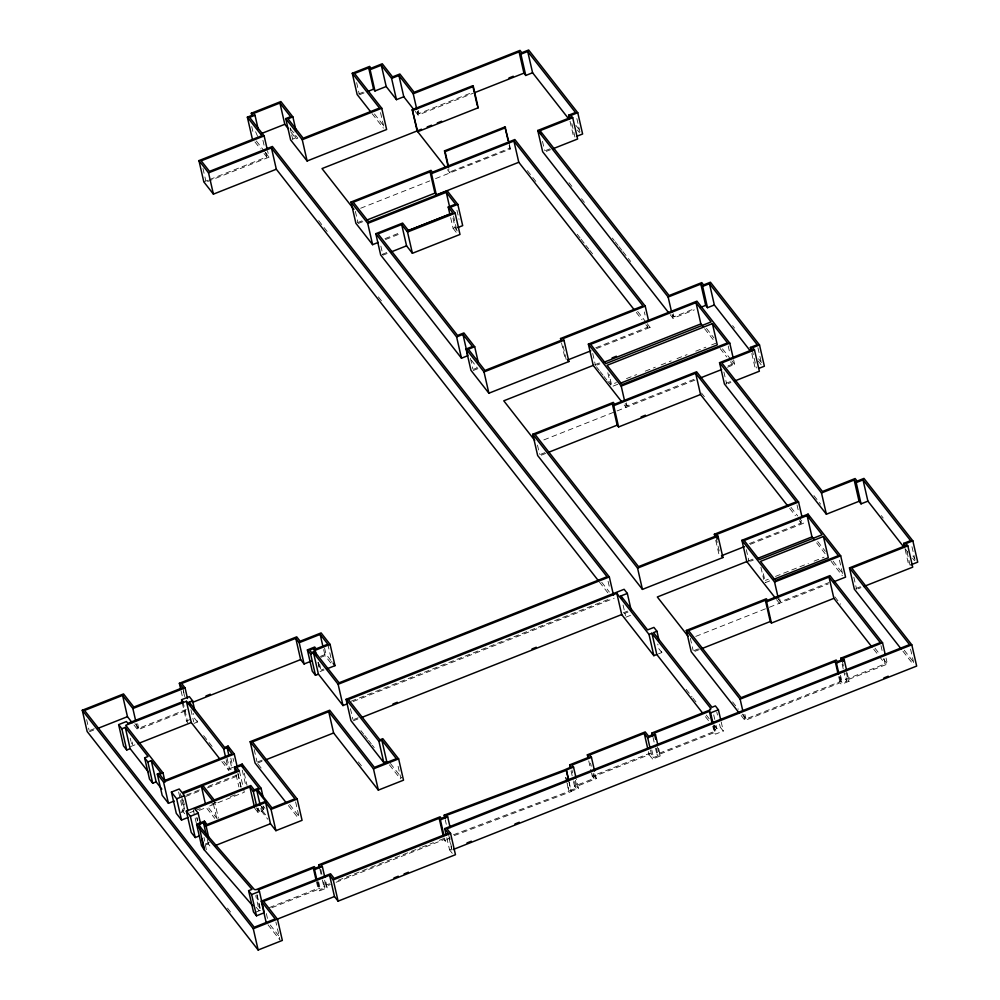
<?xml version="1.0" encoding="UTF-8"?>
<svg xmlns="http://www.w3.org/2000/svg" width="1000" height="1000" viewBox="0 0 1000 1000"><rect width="100%" height="100%" fill="white"/><g stroke="black" fill="none" stroke-linecap="round" stroke-linejoin="round"><path stroke-width="0.75" stroke-dasharray="5 3.75" d="M358.6 93.975L364.387 91.688M359.425 94.763L365.087 92.525M293.038 138.912L295.475 137.95L294.088 131.862M203.812 181.875L208.113 180.188M209.537 179.613L266.737 156.975L265 149.375M207.525 181.525L269.012 157.188L267.625 151.113M417.137 111.112L419.05 113.55L472.688 92.312M415.238 111.388L418.1 115.037L473.2 93.225M435.562 178.6L510.45 148.963L509.85 148.188L449.363 172.125L448.675 169.088M360.625 208.263L429.8 180.888M357.312 222.725L363.025 220.463M358.162 223.5L363.963 221.213M545.487 150.6L549.75 148.912M546.337 151.375L550.612 149.688M384.975 238.65L400.688 232.438M385.462 239.575L401.175 233.363M382.088 254.4L387.738 252.162M387.113 253.525L382.95 255.175L380.163 243.012M450.662 217.675L453.1 228.312L456.75 226.863M473.488 369.3L477.287 367.788L470.662 359.312M473.225 370.513L478.3 368.5M595.763 347.775L647.825 327.163L647.125 324.125M672.038 314.35L673.962 316.812L695.288 308.375M596.587 348.55L650.1 327.375L649.4 324.338M670.15 314.625L673.025 318.3L694.338 309.862M594.688 364.825L600.475 362.525M596.962 365.037L599.85 363.888M607.775 381.275L610.612 384.888L616.388 382.6M626.487 378.6L636.587 374.613M645.238 371.175L655.35 367.188M661.112 364.9L671.213 360.9M676.988 358.612L687.087 354.613M695.75 351.188L705.85 347.188M711.625 344.913L715.95 343.188M617.712 384.3L611.938 386.587L609.163 374.438M625.15 403.462L627.038 405.875L694.85 379.025M728.05 365.887L732.375 364.175L731.675 361.138M543.837 439.913L695.562 379.862M727.412 367.25L734.65 364.387L733.6 359.825M540.525 454.375L544.837 452.675M541.35 455.163L545.65 453.462M725.825 383.387L731.513 381.138M728.1 383.6L730.95 382.475M89.987 730.4L94.262 728.713M89.425 731.737L93.65 730.062M134.95 723.55L138.688 728.325L186.213 709.513M320.4 656.4L325.988 654.188L332.275 662.225M134 725.037L137.738 729.812L188.487 709.725M320.85 657.325L325.037 655.675L330.788 663.012M182.25 702.763L186.425 720.987L191.625 718.938M318.188 662.212L319.587 668.288L320.988 670.088L323.6 669.062M130.6 746.562L134.938 744.85M320.05 671.575L324.125 669.963M194.037 723.375L197.45 722.025L196.762 718.988M351.188 701.2L610.475 598.575M749.412 543.575L801.175 523.088L800.475 520.05M353.15 701.538L614.2 598.212M750.25 544.35L803.45 523.3L802.75 520.262M748.225 561L753.975 558.725M750.5 561.225L753.35 560.087M223.75 761.338L229.5 768.688L232.913 767.337M353.85 719.463L358.2 717.75M623.188 612.863L627.537 611.138M221.863 761.625L228.562 770.175L231.975 768.825L229.537 758.188M353.225 720.825L359.038 718.525M624.225 613.562L628.038 612.05M257.938 761.812L262.275 760.1M257.325 763.175L263.075 760.888M625.862 617.2L630.938 615.188M186.625 795L199.55 789.887M208.162 786.475L236.887 775.1M185.763 796.45L200.2 790.738M207.413 787.887L239.163 775.312M181.5 811.287L184.1 810.263L180.275 793.55M765.487 580.375L768.35 579.237M775.5 576.413L808.375 563.4M814.1 561.138L824.1 557.175M180.863 812.65L183.162 811.75L185.037 814.15M769.675 580.938L765.387 582.638L762.95 572M189.825 812.712L194.175 811M195.625 810.425L202.875 807.55M211.588 804.1L218.837 801.237M230.438 796.637L237.688 793.775M199.137 810.375L206.262 807.562L214.725 818.375M777.575 598.2L780.375 601.8L828.988 582.55M695.738 636.413L767.887 607.85M769.338 607.275L828.312 583.938M256.537 807.875L259.1 811.162L263.688 809.35L263 806.3M658.413 653.888L661.825 652.537L660.788 647.975M254.737 808.275L258.163 812.65L261.575 811.3L267.787 819.225M261.512 806.35L262.55 810.913L264.825 810.013M205.387 843.988L209.288 842.438M694.05 650.562L698.337 648.875M206.05 844.837L208.35 843.925L210.963 847.275M694.925 651.338L699.262 649.613M855.788 588.575L861.538 586.3M858.062 588.787L860.938 587.65M206.35 849.775L204 837.45M591.538 773.05L592.225 776.087L650.075 753.188L653.5 757.562L658.088 755.75L656.35 748.15M593.812 773.263L594.5 776.3L649.137 754.675L652.562 759.05L660.362 755.962L658.275 746.85M713.975 724.875L716.85 728.55L720.263 727.2L723.288 731.05L715.475 734.15L714.275 732.6L712.875 726.525M255.75 912.163L260.338 910.35L260.825 910.975L256.988 894.262M713.688 725.938L714.737 730.5L715.9 730.037L714.862 725.475M573.488 781.562L574.538 786.125L594.05 778.4L593 773.838M269.35 907.588L319.15 887.875L320.363 889.425L324.95 887.613L323.212 880.013M322.35 879.987L323.738 886.062L329.513 883.775M338.175 880.35L401.688 855.212M403.137 854.638L420.462 847.788M421.9 847.212L433.45 842.638M439.225 840.35L445 838.075L446.213 839.613L450.3 837.987M655.487 748.125L656.875 754.2L715.212 731.112L713.825 725.037M742.125 714.075L745.95 718.95L841.062 681.3L842.262 682.85L846.85 681.038L845.113 673.438M843.55 670.375L845.65 679.488L885.15 663.85L883.763 657.775M575.413 780.263L576.812 786.338L596.325 778.612L594.925 772.537M271.8 907.738L318.212 889.362L319.425 890.913L327.225 887.825L325.138 878.713M324.625 880.2L326.012 886.275L330.337 884.575M336.087 882.288L444.05 839.562L445.262 841.1L450.138 839.175M657.412 746.825L659.15 754.412L714.275 732.6M741.162 715.525L745 720.438L840.113 682.788L841.325 684.338L849.125 681.25L847.038 672.125M846.175 672.1L847.913 679.7L887.425 664.062L886.038 657.987M567.087 783.487L568.825 791.075L576.15 788.188L574.4 780.588M569.012 782.175L571.1 791.287L578.425 788.4L576.337 779.275M446.775 837.7L449.562 849.85L452.463 848.7M453.413 834.788L569.012 791.312L567.275 783.713M454.263 835.575L571.3 791.55L569.212 782.438M256.163 907.275L259.225 910.8L255.738 895.6M575.875 125.375L579.725 130.3M732.613 325.625L734.538 328.088M758.6 358.837L761.488 362.525M881.3 515.6L883.213 518.05M912.938 556.013L914.85 558.462M577.475 130.113L579.388 132.55M758.288 361.112L761.15 364.775M904.987 548.55L907.837 552.2M912.6 558.275L914.5 560.712M706.5 328.413L714 338.013M722.45 348.8L730.9 359.588M731.838 360.788L734.65 364.387M704.638 328.725L715.013 341.987M720.113 348.512L726.712 356.95M730.487 361.763L732.375 364.175M569 182.7L571.888 186.388M581.512 198.7L584.412 202.387M612.337 238.075L614.263 240.525M615.225 241.762L618.112 245.45M619.075 246.688L621.962 250.375M622.925 251.6L630.638 261.45M813.9 495.6L820.612 504.162M904.275 650.25L913.812 662.425M527.388 170.6L536.975 182.85M577.238 234.288L580.112 237.963M581.075 239.188L584.913 244.088M585.875 245.312L588.75 248.988M589.7 250.212L592.575 253.888M637.638 311.45L646.263 322.475M647.225 323.7L650.1 327.375M701.488 393.025L704.375 396.712M790.938 507.325L797.675 515.925M798.637 517.15L803.45 523.3M817.712 541.538L825.4 551.35M833.075 561.163L842.688 573.425M902.95 651.25L913.438 664.65M636.263 312.4L642.05 319.788M645.9 324.7L647.825 327.163M789.675 508.387L795.425 515.737M799.25 520.638L801.175 523.088M816.663 542.875L825.088 553.65M831.112 561.337L842.35 575.7M834.837 596.862L840.575 604.2M875 648.175L879.775 654.287M883.6 659.175L887.425 664.062M873.763 649.3L878.512 655.362M879.463 656.575L885.15 663.85M847.913 679.7L849.125 681.25M447.45 169.675L449.975 172.9L448.925 168.337M845.65 679.488L846.85 681.038M596.462 366.812L599.288 370.425M600.237 371.637L603.062 375.25M604.012 376.45L606.838 380.062M624.212 404.963L626.087 407.362L625.388 404.325M776.55 599.6L779.438 603.288L778.388 598.725M374.438 113.938L383.812 125.925M372.163 113.725L383.413 128.112M457.225 230.9L455.375 228.525L452.587 216.375M453.1 228.312L457.725 234.237M290.363 128.713L297.75 138.162L292.875 140.087L290.087 127.938M291.025 132.262L295.475 137.95M732.588 701.888L738.312 709.2M257.6 136.312L255.487 131.475M661.825 652.537L658.8 648.675L657.763 644.112M686.188 689.375L691.938 696.725M692.9 697.95L696.725 702.837M706.312 715.088L709.188 718.75M256.312 140.963L264.475 151.4M265.387 152.55L269.012 157.188M318.663 220.625L327.337 231.7M378.35 296.887L383.162 303.038M601.688 582.225L609.388 592.062M705.413 716.637L709.225 721.5M713.037 726.375L715.9 730.037M254.95 141.912L260.387 148.863M264.012 153.5L266.737 156.975M599.425 582.025L609.038 594.312M659.15 754.412L660.362 755.962M656.875 754.2L658.088 755.75M594.5 776.3L596.325 778.612M592.225 776.087L594.05 778.4M576.812 786.338L578.425 788.4M574.538 786.125L576.15 788.188M390.462 763.5L401.65 777.788M389.45 764.9L400.325 778.8M360.875 730.588L363.738 734.25M364.688 735.462L367.55 739.125M368.512 740.35L371.375 744.013M372.325 745.225L374.237 747.675M449.562 849.85L452.275 853.325M358.35 761.888L363.113 767.975M258.275 764.388L261.125 768.037M289.688 804.513L299.2 816.675M288.363 805.525L298.825 818.9M197.45 722.025L194.225 717.9L193.188 713.35M263.125 805.925L265.012 808.35M326.012 886.275L327.225 887.825M260.912 805.788L263.688 809.35M323.738 886.062L324.95 887.613M203.625 735.625L213.212 747.862M262.55 810.913L266.363 815.788M186.425 720.987L187.838 722.8M217.2 818.838L207.738 806.737L244.312 792.262L243.275 787.7M131.312 742.812L132.713 744.613L131.675 740.05M270.287 925.025L278.625 935.688M268.012 924.812L280.062 940.212L275.887 921.975M227.463 908.1L232.25 914.225M911.975 546.725L915.1 560.4M906.963 551.75L910.088 565.425M905.138 549.438L908.625 564.625M910.562 649.15L913.7 662.825M880.975 645.612L882.362 651.7M853.838 577.2L856.612 589.362M839.463 560.188L842.588 573.862M842.325 661.287L843.725 667.362M842.163 664.3L843.213 668.85M840.525 675.25L842.262 682.85M840.013 676.75L841.062 681.3M839.587 676.737L841.325 684.338M838.725 676.712L840.113 682.788M797 504.85L798.737 512.45M757.925 347.762L761.413 362.962M752.212 349.75L756.388 367.975M751.8 353.512L755.275 368.7M728.2 345.95L729.938 353.537M779.688 598.763L780.375 601.8M723.9 372.013L726.688 384.162M760.925 567.263L763.713 579.425M746.287 549.637L749.062 561.788M673.275 313.775L673.962 316.812M672.325 315.262L673.025 318.3M716.112 537.575L719.938 554.288M715.75 540.325L719.225 555.525M744.9 714.388L745.95 718.95M743.612 714.362L745 720.438M644.35 311.975L645.037 315.012M721.2 721.938L723.288 731.05M716.787 712L717.475 715.037M719.562 724.15L720.263 727.2M713.713 714.875L714.762 719.425M716.15 725.512L716.85 728.55M576.862 118.575L580 132.25M713.737 726.55L715.475 734.15M690.337 638.237L693.125 650.387M571.85 123.6L574.975 137.275M570.037 121.287L573.513 136.475M626.337 402.837L627.038 405.875M607.825 372.738L610.612 384.888M592.737 353.45L595.513 365.6M542.487 141.312L544.575 150.425M623.075 605.037L625.513 615.675M653.05 737.487L654.1 742.05M563.125 346.138L566.25 359.812M561.562 343.075L565.388 359.787M651.762 749.963L653.5 757.562M650.475 749.938L652.562 759.05M509.412 144.4L510.45 148.963M648.438 751.637L649.137 754.675M509.15 145.15L509.85 148.188M608.088 581.287L609.837 588.875M537.487 445.087L539.575 454.212M590.562 763.213L591.263 766.25M588.75 760.888L591.188 771.525M456.938 210.225L459.025 219.338M453.55 216L457.388 232.712M571.975 769.95L572.663 772.987M571.05 770.925L573.138 780.05M418.35 110.512L419.05 113.55M417.4 112L418.1 115.037M470.438 358.35L472.875 368.988M565.875 777.638L566.925 782.2M565.7 777.4L566.737 781.963M380.525 112.587L383.663 126.263M356.637 82.613L359.075 93.238M355.375 211.35L357.812 221.988M445.25 819.712L446.287 824.275M448.663 834.737L452.488 851.45M449.05 837.913L451.838 850.062M444.562 838.062L445.262 841.1M262.913 140.262L264.65 147.863M251.725 126.5L253.113 132.575M398.1 766.287L400.887 778.438M350.45 708.675L352.887 719.3M327.825 644.188L332 662.412M324.6 648.112L325.988 654.188M323.65 649.587L325.037 655.675M319.6 664.013L320.988 670.088M317.962 662.463L319.35 668.538M202.963 168.425L205.738 180.575M320.775 869.375L322.863 878.5M319.913 869.35L322 878.475M318.625 881.825L320.363 889.425M317.762 881.8L319.15 887.875M317.337 881.8L319.425 890.913M316.475 881.775L318.212 889.362M295.613 801.888L298.738 815.55M254.188 749.5L256.975 761.65M260.875 808.25L261.575 811.3M258.412 808.125L259.1 811.162M257.113 808.088L258.163 812.65M244.237 773.2L247.025 785.35M242.25 770.125L245.725 785.325M239.438 770.987L242.925 786.188M238.012 773.462L241.15 787.138M237.862 773.812L241 787.487M233.062 758.388L233.762 761.425M236.088 774.775L238.875 786.925M230.825 758.213L232.575 765.812M266.35 913.55L267.738 919.625M227.062 758.05L229.5 768.688M226.125 759.538L228.562 770.175M256.85 895.163L260.338 910.35M214.225 799.987L218.4 818.225M213.375 803.75L216.85 818.938M190.912 709.7L193.688 721.85M182.787 687.663L184.875 696.787M183.375 691.1L184.425 695.662M181.1 690.888L182.488 696.963M182.963 701.525L187.488 721.275M207.3 839.375L208.35 843.925M196.938 817.537L197.638 820.575M196.838 817.925L197.525 820.975M193.2 809.525L196.325 823.2M183.238 800.025L184.975 807.625M181.45 795.6L184.938 810.8M178.637 792L183.162 811.75M137.637 723.763L138.688 728.325M136.35 723.725L137.738 729.812M130.262 738.25L130.963 741.287M86.638 719.587L89.075 730.212"/><path stroke-width="1.5" d="M252.013 116.275L251.312 113.238L280.875 101.538L292.875 116.888L296.012 130.562M371.225 112.525L357.15 94.55L352.275 73.275L369.637 66.4L371.05 68.213L382.275 63.762L392.55 76.9L399.862 74L414.175 92.275L520.013 50.388L521.825 52.7L528.663 50L577.75 112.713L582.612 133.988L577.15 136.15M413.325 108.95L403.787 96.762L396.475 99.65L386.2 86.525L374.975 90.962L370.112 69.7L368.7 67.888L354.55 73.487L381.763 108.25L386.625 129.512L307.125 160.987L290.6 139.875L285.725 118.6L290.6 116.675L279.925 103.025L253.588 113.45L255 115.262L258.125 128.925M252.225 138.438L247.362 117.163L252.725 115.05L251.312 113.238M255 115.262L249.638 117.375L264.137 135.912L267.275 149.588M370.112 69.7L381.325 65.25L391.6 78.388L396.475 99.65M292.875 116.888L288 118.812L303.2 138.225L379.487 108.038L352.275 73.275M391.6 78.388L398.925 75.487L413.225 93.763L416.712 108.963M261.238 133.625L284.8 124.3L288.363 128.85M367.912 91.4L373.575 89.162L374.975 90.962M598.462 580.8L276.325 169.225L213.412 194.137L203.812 181.875L198.95 160.613L261.863 135.7L247.362 117.163M264.137 135.912L201.225 160.825L209.488 171.375L272.4 146.475L609.325 576.938L613.5 595.175M198.95 160.613L208.538 172.862L271.462 147.963L607.05 576.725L339.075 682.8L314.488 651.388L311.562 652.55L309.675 650.125L313.762 648.5L315.175 650.3L316.225 654.862M413.225 93.763L519.075 51.875L520.887 54.188L525.763 75.462L532.587 72.763L568.888 119.125M285.725 118.6L302.25 139.713L381.763 108.25M520.887 54.188L527.712 51.487L575.475 112.5L568.638 115.213L569.338 118.25M412.25 109.663L472.738 85.725L473.338 86.5L478.212 107.762L417.725 131.713L412.25 109.663L417.125 130.938L445.538 167.225M412.863 110.438L473.338 86.5M508.938 77.975L513.288 76.25M474.65 92.65L523.938 73.138L525.763 75.462M421.45 129.225L322.013 168.588L353.925 209.35M427.212 126.95L431.525 125.237M437.287 122.95L441.613 121.25M447.975 166.05L444.5 150.863L504.975 126.912L509.062 142.887M444.5 150.863L445.1 151.625L505.588 127.688M378.325 242.4L372.612 244.662L355.887 223.287L351.012 202.025L431.012 170.362L432.425 172.162L514.85 139.537L645.225 306.112L648.363 319.775M577.75 112.713L570.913 115.425L572.725 117.737L577.6 139.012L553.45 148.562M634.338 309.938L518.775 162.288L436.35 194.913L431.475 173.65L430.062 171.85L353.288 202.237L368.688 221.9L447.212 190.825L457.812 204.363L462.688 225.637L457.812 227.562M668.225 312.175L542.65 151.725L537.775 130.463L570.462 117.525L568.638 115.213M431.475 173.65L513.913 141.025L642.95 305.9L560.525 338.525L561.213 341.562M540.75 133.713L540.05 130.675L572.725 117.737M366.85 220.062L434.938 193.113L436.35 194.913M351.012 202.025L367.738 223.388L446.275 192.312L455.538 204.15L448.225 207.05L449.963 214.638M375.8 233.688L456.613 336.925L462.95 334.412L467.825 355.688L461.475 358.2L380.675 254.963L375.8 233.688L402.625 223.075L408.475 230.538L452.863 212.963L448.225 207.05M457.812 204.363L450.5 207.262L455.138 213.175L460 234.45L412.4 253.287L407.525 232.025L401.688 224.55L378.075 233.9L457.55 335.438L463.888 332.925L474.7 346.725L478.175 361.925M406.887 231.1L451.138 213.575M407.525 232.025L455.138 213.175M391.275 251.875L406.562 245.825L412.4 253.287M645.225 306.112L562.8 338.738L564 340.275L568.875 361.55L488.888 393.212L470.95 370.3L466.075 349.025L472.425 346.512L462.95 334.412M474.7 346.725L468.35 349.237L484.963 370.45L561.725 340.062L560.525 338.525M537.775 130.463L668.15 297.038L700.837 284.1L702.65 286.413L707.513 307.688L714.35 304.988L750.638 351.35M466.075 349.025L484.012 371.938L564 340.275M702.65 286.413L709.475 283.712L757.237 344.725L750.4 347.425L751.1 350.475M621.4 401.362L593.237 365.387L588.375 344.125L696.938 301.15L729.775 343.113L733.263 358.312M695.987 302.638L590.65 344.338L605.737 363.625L711.075 321.925L695.987 302.638L700.863 323.913L702.75 326.325M590.812 350.85L567.663 360L568.875 361.55M700.025 307.613L705.7 305.363L707.513 307.688M593.237 365.387L503.775 400.812L534.738 440.375M612.062 357.95L616.4 356.225M604.175 362.175L700.863 323.913M712.412 323.625L607.075 365.312L622.163 384.6L727.5 342.9L712.412 323.625L717.288 344.888L620.6 383.162M588.375 344.125L621.213 386.087L729.775 343.113M798.575 502.025L716.637 534.462L718.037 536.263L722.913 557.537L642.438 589.388L537.65 455.513L532.775 434.25L613.263 402.388L614.663 404.188L696.612 371.763L798.575 502.025L802.05 517.225M758.913 368.375L764.375 366.213L759.513 344.938L752.675 347.638L754.488 349.963L759.362 371.225L735.212 380.788M612.312 403.875L535.05 434.462L638.513 566.638L715.763 536.05L714.362 534.25L796.3 501.812L695.662 373.25L613.725 405.675L612.312 403.875L617.188 425.15L618.6 426.95L700.537 394.513L787.75 505.95M903.088 546.125L867.9 501.163L861.062 503.862L859.05 501.287L826.375 514.225L724.412 383.95L719.538 362.688L752.212 349.75L750.4 347.425M754.488 349.963L721.812 362.9L822.45 491.475L855.125 478.537L857.138 481.112L863.962 478.4L912.85 540.862L917.725 562.137L910.9 564.837M699.912 378.137L721.625 369.55M548.513 452.325L617.188 425.15M641.1 416.925L645.413 415.225M453.288 849.488L916.663 666.075L911.8 644.812L446.962 828.8L450.588 833.438L455.462 854.7L338.1 901.15L333.237 879.887L329.6 875.25L263.562 901.388L277.462 919.15L282.337 940.425L258.15 950L87.15 731.525L82.275 710.25L123.537 693.925L133.812 707.05L182.787 687.663L179.363 683.288L296.712 636.838L300.138 641.213L321.112 632.913L330.1 644.4L334.975 665.662L326.838 668.888M135.65 720.688L132.875 708.538L122.6 695.413L84.55 710.462L254.213 927.237L275.188 918.938L261.288 901.175L330.55 873.763L334.175 878.4L448.312 833.225L444.688 828.587L909.525 644.6L849.475 567.875L905.562 545.675L903.75 543.35L910.575 540.65L863.025 479.888L856.2 482.6L854.175 480.025L821.5 492.95L719.538 362.688M311.062 661.2L304.075 663.975L299.2 642.7L295.775 638.325L181.637 683.5L185.062 687.875L187.5 698.512M132.875 708.538L185.062 687.875M299.2 642.7L320.175 634.4L327.825 644.188L316.125 648.812L314.713 647.013L307.4 649.912L312.262 671.188L315.487 675.3L318.412 674.137L343 705.55L347.35 703.825M97.875 728.388L127.463 716.675L132.137 722.65M148.162 771.7L130.137 748.662L126.725 750.013L123.5 745.9L118.637 724.625L126.438 721.538L127.85 723.337L182.963 701.525L181.55 699.725L189.363 696.637L192.575 700.75L194.675 709.862M225.425 756.5L223.688 748.9L186.412 701.275L125.725 725.288L163.012 772.925L165.1 782.038M315.175 650.3L330.1 644.4M118.637 724.625L121.85 728.75L125.275 727.4L148.038 756.488L144.625 757.837L149.5 779.112L152.725 783.225L156.137 781.875L161.825 789.137M189.862 705.138L189.163 702.1L192.575 700.75M307.4 649.912L310.625 654.025L313.55 652.875L338.125 684.287L343 705.55M205.963 695.962L210.312 694.237M192.288 702.487L300.637 659.6L304.075 663.975M137.825 743.7L191.275 722.537L219.963 759.175M338.125 684.287L609.325 576.938M144.625 757.837L147.85 761.963L151.263 760.6L160.738 772.712L157.325 774.062L162.188 795.325L168.438 803.312L174.213 801.025M532.775 434.25L637.562 568.125L718.037 536.263M775.6 598.375L746.787 561.575L741.925 540.3L808.05 514.125L840.688 555.837L845.562 577.112L834.062 581.663M807.1 515.612L744.2 540.513L759.188 559.675L822.1 534.775L807.1 515.612L811.975 536.888L813.85 539.288M237.075 766.2L234.288 754.05L228.05 746.062L224.638 747.412L189.163 702.1M346.087 699.338L378.925 741.312L381.863 740.15L386.725 761.425L383.8 762.575L350.95 720.612L346.087 699.338L624.113 589.3L627.337 593.413L631.163 610.125M163.012 772.925L159.6 774.275L164.513 780.55L232.013 753.838L227.1 747.55L223.688 748.9M616.825 593.288L348.363 699.55L379.875 739.825L382.8 738.662L398.638 758.9L403.512 780.175L378.338 790.125L333.612 732.975L328.738 711.7L252.45 741.9L297.188 799.05L302.062 820.325L275.912 830.675L270.475 823.725L265.6 802.45L206.1 826.012L203.475 822.663L198.888 824.475L201.475 828.512L254.35 889.525L255.95 889.7L314.288 866.612L315.487 868.15L320.075 866.338L318.875 864.8L440.125 816.8L441.337 818.35L445.438 816.725L444.2 815.15L564.138 770.037L571.275 766.912L569.663 764.85L589.175 757.125L587.362 754.812L645.212 731.912L648.637 736.287L653.213 734.475L652.013 732.938L710.35 709.837L709.862 709.225L711.038 708.763L651.925 633.237L649 634.4L616.825 593.288L621.7 614.562L653.863 655.675L656.8 654.513L702.562 712.975M286.462 803.088L255.05 762.962L250.175 741.688L329.688 710.225L374.412 767.375L396.362 758.688L381.863 740.15M744.5 546.625L721.5 555.737L722.913 557.537M621.688 598.962L620.988 595.925L627.337 593.413M157.325 774.062L163.562 782.038L234.288 754.05M746.787 561.575L657.325 596.987L688.05 636.237M757.65 558.387L811.975 536.888M392.95 703.988L397.287 702.275M531.962 648.962L536.3 647.25M188.038 817.475L181.537 820.05L176.3 813.35L171.425 792.075L179.225 788.988L182.05 792.6L237.175 770.775L234.35 767.175L242.15 764.087L261.1 788.288L263.188 797.4M361.938 717.375L621.7 614.562M823.425 536.475L760.512 561.375L775.512 580.525L838.413 555.625L823.425 536.475L828.3 557.737L773.962 579.25M265.963 759.75L333.612 732.975M199.137 836.012L195.238 837.55L191.213 832.4L186.337 811.137L212.675 800.7L201.388 786.287L182.862 793.625L184.475 795.688L187.95 810.875M171.425 792.075L176.663 798.775L184.475 795.688M256.425 805.05L253.287 791.375L249.862 787L194.75 808.812L198.175 813.188L200.613 823.825M741.925 540.3L774.562 582.013L840.688 555.837M659.038 640.375L656.95 631.263L653.538 632.612L711.975 707.275L715.387 705.925L718.413 709.788L720.5 718.9M186.337 811.137L190.362 816.275L198.175 813.188M253.287 791.375L256.7 790.025L265.575 801.35L207.037 824.525L204.425 821.175L196.612 824.262L201.488 845.537L204.025 849.587L199.638 828.125L196.612 824.262M261.1 788.288L257.675 789.638L271.988 807.913L294.913 798.838L250.175 741.688M739.237 713.075L691.2 651.7L686.325 630.425L766.325 598.763L767.525 600.312L829.963 575.6L882.55 642.788L885.337 654.95M912.85 540.862L906.025 543.562L907.837 545.887L912.712 567.15L863.812 586.512M765.375 600.25L688.6 630.638L741.075 697.675L836.188 660.037L837.4 661.575L841.988 659.762L840.775 658.213L880.275 642.575L829.013 577.087L766.587 601.8L765.375 600.25L770.25 621.525L771.45 623.062L833.888 598.35L871.862 646.875M907.837 545.887L851.75 568.088L911.8 644.812M265.6 802.45L271.038 809.4L297.188 799.05M328.738 711.7L373.475 768.863L398.638 758.9M702.163 648.475L770.25 621.525M215.325 845.55L270.475 823.725M650.125 748.413L647.688 737.775L644.262 733.4L589.637 755.025L591.45 757.337L594.575 771.012M316.637 878.763L314.55 869.638L313.337 868.1L258.225 889.912L259.438 891.462L264.3 912.725L256.5 915.812L253.475 911.95L248.6 890.688L252.025 889.338L199.15 828.312M591.45 757.337L571.938 765.062L573.55 767.125L575.988 777.763M443.875 835.025L440.387 819.837L439.188 818.288L321.138 865.013L322.35 866.55L324.787 877.188M713.05 723.512L710.612 712.875L709.4 711.325L654.287 733.15L655.487 734.688L657.575 743.812M686.325 630.425L740.125 699.163L835.238 661.525L836.45 663.062L838.888 673.7M843.737 661.475L843.05 658.425L882.55 642.788M248.6 890.688L251.625 894.55L259.438 891.462M314.55 869.638L322.35 866.55M440.387 819.837L447.713 816.938L450.138 827.575M568.325 779.137L566.237 770.025L573.55 767.125M647.688 737.775L655.487 734.688M710.612 712.875L718.413 709.788M836.45 663.062L844.25 659.975L846.688 670.612M333.237 879.887L450.588 833.438M466.987 842.95L471.35 841.225M514.925 823.988L519.288 822.262M883.888 677.938L888.25 676.213M277.05 919.25L334.475 896.525L338.1 901.15M82.275 710.25L253.275 928.725L277.462 919.15M393.95 877.938L398.288 876.225M404.062 873.938L408.4 872.212M568.875 780.913L566.438 770.275L446.5 815.387L447.713 816.938M204.025 849.587L252.825 905.913M759.513 344.938L710.425 282.225L703.587 284.925L701.775 282.613L669.1 295.55L540.05 130.675M477.612 107L478.212 107.762M901.05 648.812L854.35 589.15L849.475 567.875M843.05 658.425L844.25 659.975M656.95 631.263L653.925 627.4L647.588 629.913L620.988 595.925M333.175 663.375L334.975 665.662M903.75 543.35L904.45 546.388M863.025 479.888L867.9 501.163M856.2 482.6L861.062 503.862M854.175 480.025L859.05 501.287M821.5 492.95L826.375 514.225M829.013 577.087L833.888 598.35M808.05 514.125L808.737 517.175M840.775 658.213L841.462 661.263M835.238 661.525L838.025 673.675M709.475 283.712L714.35 304.988M774.562 582.013L778.05 597.2M700.837 284.1L705.7 305.363M766.587 601.8L771.45 623.062M695.662 373.25L700.537 394.513M668.15 297.038L671.637 312.225M716.637 534.462L717.675 539.025M714.362 534.25L715.05 537.288M740.125 699.163L742.913 711.325M709.4 711.325L712.188 723.487M621.213 386.087L624.35 399.762M613.725 405.675L618.6 426.95M527.712 51.487L532.587 72.763M637.562 568.125L642.438 589.388M519.075 51.875L523.938 73.138M651.925 633.237L656.8 654.513M649 634.4L653.863 655.675M654.638 734.663L655.675 739.225M652.013 732.938L652.7 735.975M513.913 141.025L518.775 162.288M644.262 733.4L647.738 748.6M504.975 126.912L508.113 140.588M472.738 85.725L477.262 105.475M587.362 754.812L588.05 757.85M445.1 151.625L448.575 166.825M446.275 192.312L449.75 207.5M484.012 371.938L488.888 393.212M569.663 764.85L570.363 767.887M430.062 171.85L434.938 193.113M398.925 75.487L403.787 96.762M456.613 336.925L461.475 358.2M381.325 65.25L386.2 86.525M368.7 67.888L373.575 89.162M401.688 224.55L406.562 245.825M367.738 223.388L372.612 244.662M302.25 139.713L307.125 160.987M444.2 815.15L444.9 818.188M279.925 103.025L284.8 124.3M444.688 828.587L446.075 834.663M439.188 818.288L443.363 836.513M271.462 147.963L276.325 169.225M378.925 741.312L383.8 762.575M373.475 768.863L378.338 790.125M320.175 634.4L322.95 646.55M208.538 172.862L213.412 194.137M313.762 648.5L314.812 653.062M313.55 652.875L318.412 674.137M310.625 654.025L315.487 675.3M295.775 638.325L300.637 659.6M329.6 875.25L334.475 896.525M318.875 864.8L319.562 867.837M313.337 868.1L316.125 880.25M271.038 809.4L275.912 830.675M256.7 790.025L260.188 805.212M249.862 787L254.387 806.75M242.15 764.087L242.85 767.125M234.35 767.175L235.387 771.737M228.05 746.062L228.738 749.1M227.1 747.55L228.837 755.15M261.288 901.175L266.163 922.45M251.625 894.55L256.5 915.812M253.275 928.725L258.15 950M186.412 701.275L191.275 722.537M179.363 683.288L180.75 689.362M181.55 699.725L182.25 702.763M201.388 786.287L205.562 804.525M206.1 826.012L208.875 838.162M204.425 821.175L205.113 824.212M203.475 822.663L206.262 834.812M202.075 838.763L204.513 849.4M190.362 816.275L195.238 837.55M176.663 798.775L181.537 820.05M163.562 782.038L168.438 803.312M151.263 760.6L156.137 781.875M147.85 761.963L152.725 783.225M122.6 695.413L127.463 716.675M125.275 727.4L130.137 748.662M121.85 728.75L126.725 750.013M241.213 765.575L236.625 767.387L239.438 770.987L202.862 785.475L214.225 799.987L250.812 785.512L254.237 789.887L258.825 788.075L241.213 765.575"/></g></svg>
